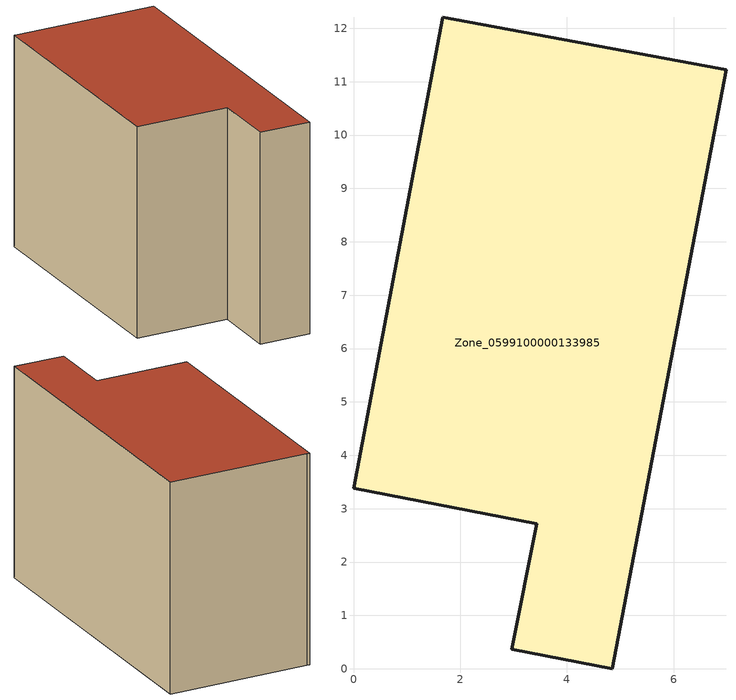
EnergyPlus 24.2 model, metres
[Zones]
Zone_0599100000133985
 floor ground (C_G): 2.97,0.36 3.43,2.72 0,3.38 1.68,12.21 1.78,12.19 6.98,11.22 4.85,0 z0
 wall outside (C_F): 3.43,2.72 2.97,0.36 4.85,0 6.98,11.22 1.78,12.19 1.68,12.21 0,3.38 3.43,2.72 z0:7.88
 roof outside (C_R): 1.68,12.21 0,3.38 3.43,2.72 2.97,0.36 4.85,0 6.98,11.22 1.78,12.19 z7.88
[BUILDING]
Pand.0599100000133985: North Axis=0; Terrain=City; Loads Convergence Tolerance Value=0.04; Temperature Convergence Tolerance Value=0.4; Solar Distribution=FullExterior; Maximum Number of Warmup Days=25; Minimum Number of Warmup Days=1
[Site:Location]
Rotterdam.The.Hague.AP_ZH_NLD Design_Conditions: Latitude=51.96; Longitude=4.45; Time Zone=1; Elevation=-4.5
[SITE:GROUNDTEMPERATURE:BUILDINGSURFACE]
18, 18, 18, 18, 18, 18, 18, 18, 18, 18, 18, 18
[MATERIAL] Thermal Absorptance=0.9; Solar Absorptance=0.7; Visible Absorptance=0.7
Name | Roughness | Thickness | Conductivity | Density | Specific Heat
G.TI.1975-1991 | MediumSmooth | 0.15 | 0.288461 | 540 | 1210
F.TI.1975-1991 | Rough | 0.3 | 0.230769 | 1920 | 840
R.TI.1975-1991 | MediumRough | 0.2 | 0.153846 | 1500 | 1000
[CONSTRUCTION]
C_G: G.TI.1975-1991
C_F: F.TI.1975-1991
C_R: R.TI.1975-1991
[ZONE]
Zone_0599100000133985: Type=1; Multiplier=1; Ceiling Height=Autocalculate; Volume=Autocalculate; Floor Area=autocalculate; Part of Total Floor Area=Yes
[ZONEINFILTRATION:DESIGNFLOWRATE]
Infil_Zone_0599100000133985: Zone or ZoneList or Space or SpaceList=Zone_0599100000133985; Schedule=AlwaysOn; Design Flow Rate Calculation Method=Flow/Area; Flow Rate per Floor Area=0.003; Constant Term Coefficient=1; Temperature Term Coefficient=0; Velocity Term Coefficient=0; Velocity Squared Term Coefficient=0
[HVACTEMPLATE:ZONE:IDEALLOADSAIRSYSTEM]
Zone_0599100000133985: Maximum Heating Supply Air Temperature=50; Minimum Cooling Supply Air Temperature=13; Maximum Heating Supply Air Humidity Ratio=0.0156; Minimum Cooling Supply Air Humidity Ratio=0.0077; Heating Limit=NoLimit; Cooling Limit=NoLimit; Dehumidification Control Type=ConstantSensibleHeatRatio; Cooling Sensible Heat Ratio=0.7; Dehumidification Setpoint=60; Humidification Control Type=None; Humidification Setpoint=30; Outdoor Air Method=None; Outdoor Air Flow Rate per Person=0.00944; Outdoor Air Flow Rate per Zone Floor Area=0; Outdoor Air Flow Rate per Zone=0; Demand Controlled Ventilation Type=None; Outdoor Air Economizer Type=NoEconomizer; Heat Recovery Type=None; Sensible Heat Recovery Effectiveness=0.7; Latent Heat Recovery Effectiveness=0.65
[ZONECONTROL:THERMOSTAT]
ThermostatControl_Zone_0599100000133985: Zone or ZoneList=Zone_0599100000133985; Control Type Schedule=DualSetpointControlType; Control 1=Thermostat_Zone_0599100000133985; Temperature Difference Between Cutout And Setpoint=0
[THERMOSTATSETPOINT:DUALSETPOINT]
Thermostat_Zone_0599100000133985: Heating Setpoint Temperature Schedule=HeatingSetpoint_Zone_0599100000133985; Cooling Setpoint Temperature Schedule=CoolingSetpoint_Zone_0599100000133985
[SCHEDULE:COMPACT]
HeatingSetpoint_Zone_0599100000133985: Through: 12/31, For: AllDays, Until: 24:00, 21
CoolingSetpoint_Zone_0599100000133985: Through: 12/31, For: AllDays, Until: 24:00, 24
DualSetpointControlType: Through: 12/31, For: AllDays, Until: 24:00, 4
AlwaysOn: Through: 12/31, For: AllDays, Until: 24:00, 1
